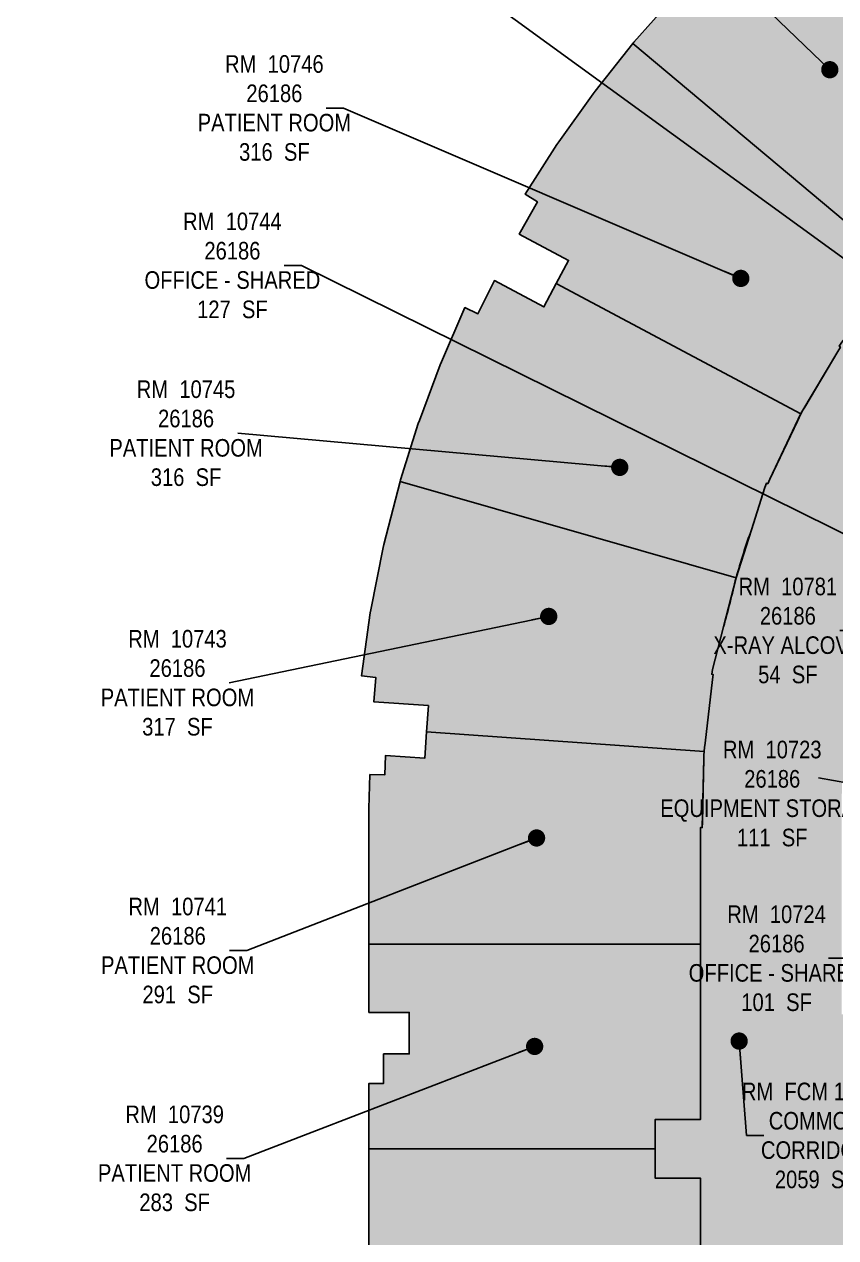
# Model space of a CAD drawing. Header units: inches. Extents: x -331 to 2565, y 2064 to 4565.
# Drawn here: x -315 to 331, y 2961 to 3927 of the extents above; entities that cross this region are included whole.
import ezdxf

# ---------------------------------------------------------------- set-up
doc = ezdxf.new("R2010")
doc.units = ezdxf.units.IN
doc.header["$LTSCALE"] = 96
doc.header["$MEASUREMENT"] = 0
for name, color, linetype in [('0-LABEL', 3, 'Continuous'), ('3-FCM', 190, 'Continuous'), ('3-FCM-PTN', 9, 'Continuous'), ('4-OCC', 6, 'Continuous'), ('4-OCC-PTN', 95, 'Continuous')]:
    doc.layers.add(name, color=color, linetype=linetype)
doc.styles.add('ArialN', font='ARIALN.TTF')
doc.dimstyles.new('AB-220', dxfattribs={"dimscale": 220, "dimtxt": 0.0703125, "dimasz": 0.0625, "dimexe": 0.0625, "dimexo": 0.125, "dimgap": 0.1875, "dimtad": 0, "dimdec": 4, "dimrnd": 0.0625, "dimzin": 0, "dimdsep": 46, "dimlunit": 4, "dimtxsty": 'ArialN', "dimblk": 'ARCHTICK', "dimcen": 0.0625, "dimclrd": 256, "dimclre": 256, "dimclrt": 256, "dimadec": 0, "dimazin": 0, "dimtfac": 1, "dimtdec": 4, "dimtofl": 0, "dimtmove": 2, "dimatfit": 3, "dimldrblk": 'DOT', "dimfxl": 0, "dimfrac": 2, "dimtolj": 1, "dimtzin": 0, "dimlwd": -1, "dimlwe": -1, "dimarcsym": 0})

# ---------------------------------------------------------------- blocks, each defined once
blk = doc.blocks.new('_ArchTick')
at = {"color": 0, "linetype": 'ByBlock', "const_width": 0.15}
blk.add_lwpolyline([(-0.5, -0.5), (0.5, 0.5)], dxfattribs=at)
blk = doc.blocks.new('_Dot')
at = {"lineweight": -2}
blk.add_line((-0.5, 0), (-1, 0), dxfattribs=at)
at = {"const_width": 0.5}
blk.add_lwpolyline([(-0.25, 0, 1), (0.25, 0, 1)], format="xyb", close=True, dxfattribs=at)
blk = doc.blocks.new('tags10')
at = {"layer": '0-LABEL', "char_height": 14, "attachment_point": 5, "style": 'ArialN'}
for s, insert in [('RM  10746\\P26186\\PPATIENT ROOM\\P316  SF', (-115.8749276833951, 3859.8617487217)), ('RM  10744\\P26186\\POFFICE - SHARED\\P127  SF', (-149.2650459070173, 3734.611511801628)), ('RM  10745\\P26186\\PPATIENT ROOM\\P316  SF', (-186.128726288789, 3601.061055679271)), ('RM  10781\\P26186\\PX-RAY ALCOVE\\P54  SF', (292.6703575070896, 3444.051460933688)), ('RM  10743\\P26186\\PPATIENT ROOM\\P317  SF', (-192.9679321205622, 3402.477736614921)), ('RM  10723\\P26186\\PEQUIPMENT STORAGE\\P111  SF', (280.2498346747961, 3314.310499525247)), ('RM  10741\\P26186\\PPATIENT ROOM\\P291  SF', (-192.741314285242, 3189.393886727621)), ('RM  10724\\P26186\\POFFICE - SHARED\\P101  SF', (283.7056649026199, 3183.252034892184)), ('RM  FCM 10771\\PCOMMON\\PCORRIDOR\\P2059  SF', (314.8844474611556, 3042.229241442092)), ('RM  10739\\P26186\\PPATIENT ROOM\\P283  SF', (-195.2210782551447, 3024.015666799931))]:
    blk.add_mtext(s, dxfattribs=dict(at, insert=insert))
at = {"layer": '0-LABEL', "annotation_type": 0, "has_hookline": 1}
for points, hookline_direction, text_width in [([(671.2172598833495, 3588.626304939889), (211.8185362161894, 4196.442592122148), (198.0685362161894, 4196.442592122148)], 1, 116.7366984993179), ([(326.0650423618555, 3890.383212514298), (107.6663262535949, 4099.963738354045), (93.91632625359489, 4099.963738354045)], 1, 119.6398362892224), ([(255.2368994516873, 3724.321528310926), (-60.87492768339507, 3859.8617487217), (-74.62492768339507, 3859.8617487217)], 1, 119.6398362892224), ([(440.9617597586333, 3469.755409569036), (-94.26504590701734, 3734.611511801628), (-108.0150459070173, 3734.611511801628)], 1, 138.1855388813097), ([(158.9324096660966, 3573.9397661859), (-144.878726288789, 3601.061055679271)], 1, 119.6398362892224), ([(102.4304281086273, 3455.327425490099), (-151.7179321205622, 3402.477736614921)], 1, 119.6398362892224), ([(553.6946597315548, 3338.24257473762), (347.6703575070896, 3444.051460933688), (333.9203575070896, 3444.051460933688)], 1, 117.5866302864939), ([(92.73526695655367, 3279.037763606594), (-137.741314285242, 3189.393886727621), (-151.491314285242, 3189.393886727621)], 1, 119.6398362892224), ([(91.20273255686953, 3113.139672647097), (-140.2210782551447, 3024.015666799931), (-153.9710782551447, 3024.015666799931)], 1, 119.6398362892224), ([(253.9092313658937, 3117.411140851565), (259.8844474611556, 3042.229241442092), (273.6344474611556, 3042.229241442092)], 0, 113.4420190995907)]:
    blk.add_leader(points, dimstyle='AB-220', override={"dimfxl": 0.0625}, dxfattribs=dict(at, hookline_direction=hookline_direction, text_width=text_width))
at = {"layer": '0-LABEL', "annotation_type": 0, "has_hookline": 1, "hookline_direction": 1}
for points, text_width in [([(575.1310682788512, 3566.929687255022), (1.647305884558591, 3983.97402302652), (-12.10269411544141, 3983.97402302652)], 122.1418826739427), ([(430.4601499941128, 3307.010100592262), (317.0691901479021, 3326.817244076274)], 176.0886766712142), ([(402.594373824769, 3213.608537868829), (338.7056649026199, 3183.252034892184), (324.9556649026199, 3183.252034892184)], 138.1855388813097)]:
    blk.add_leader(points, dimstyle='AB-220', dxfattribs=dict(at, text_width=text_width))

msp = doc.modelspace()

# ---------------------------------------------------------------- hatches: boundary and pattern name
at = {"layer": '3-FCM-PTN'}
h = msp.add_hatch(color=256, dxfattribs=at)
h.dxf.hatch_style = 1
edge = h.paths.add_edge_path()
edge.add_line((602.5040247763766, 3904.332665512712), (651.6252547525091, 3803.275308447758))
edge.add_line((651.6252547525091, 3803.275308447758), (649.4490937936193, 3802.204900877161))
edge.add_line((649.4490937936193, 3802.204900877161), (639.7265777192274, 3797.291892657838))
edge.add_line((639.7265777192274, 3797.291892657838), (630.1018345234324, 3792.190357012023))
edge.add_line((630.1018345234324, 3792.190357012023), (620.5787506460247, 3786.902369406328))
edge.add_line((620.5787506460247, 3786.902369406328), (615.2640106307799, 3792.217266154075))
edge.add_line((615.2640106307799, 3792.217266154075), (609.3170664344693, 3788.760105606422))
edge.add_line((609.3170664344693, 3788.760105606422), (603.6760221330908, 3785.388073200751))
edge.add_line((603.6760221330908, 3785.388073200751), (591.3215227233211, 3777.731247177928))
edge.add_line((591.3215227233211, 3777.731247177928), (579.1471750116768, 3769.741719578431))
edge.add_line((579.1471750116768, 3769.741719578431), (567.1841536191475, 3761.439110708204))
edge.add_line((567.1841536191475, 3761.439110708204), (544.0070217916314, 3743.862431325311))
edge.add_line((544.0070217916259, 3743.862431325307), (541.5429166419161, 3741.879049307539))
edge.add_line((541.5429166419161, 3741.879049307539), (575.6888061897154, 3707.73315975974))
edge.add_line((575.6888061897154, 3707.73315975974), (613.6638882205087, 3745.708241790534))
edge.add_line((613.6638882205087, 3745.708241790534), (646.1023622015236, 3713.269668597689))
edge.add_line((646.1023622015236, 3713.269668597689), (641.5061681238105, 3708.673474519976))
edge.add_line((641.5061681238105, 3708.673474519976), (644.9533136820952, 3705.226328961691))
edge.add_line((644.9533136820952, 3705.226328961691), (491.2459771216656, 3551.518992401262))
edge.add_line((491.2459771216656, 3551.518992401262), (487.7988315633826, 3554.966137959546))
edge.add_line((487.7988315633826, 3554.966137959546), (483.2026374856709, 3550.369943881836))
edge.add_line((483.2026374856709, 3550.369943881836), (450.7641766864443, 3582.808530256465))
edge.add_line((450.7641766864443, 3582.808530256465), (495.255461378065, 3627.299814948087))
edge.add_line((495.255461378065, 3627.299814948087), (460.5909504805718, 3661.96432584558))
edge.add_line((460.5909504805718, 3661.96432584558), (458.5941987028695, 3659.583013684847))
edge.add_line((458.5941987028695, 3659.583013684847), (456.6668210697596, 3657.215353562864))
edge.add_line((456.6668210697596, 3657.215353562864), (449.1340236952152, 3647.703976591007))
edge.add_line((449.1340236952152, 3647.703976591007), (440.4555298066567, 3636.201850635786))
edge.add_line((440.4555298066567, 3636.201850635786), (431.6519652025271, 3623.877489091785))
edge.add_line((431.6519652025271, 3623.877489091785), (423.1491040170453, 3611.272831745306))
edge.add_line((423.1491040170453, 3611.272831745306), (415.4354704915092, 3599.191732152878))
edge.add_line((415.4354704915092, 3599.191732152878), (407.9911325009013, 3586.802822670104))
edge.add_line((407.9911325009013, 3586.802822670104), (403.8361569103822, 3579.576279180697))
edge.add_line((403.8361569103822, 3579.576279180697), (396.564995162778, 3566.293605423586))
edge.add_line((396.564995162778, 3566.293605423586), (401.8687515059828, 3563.480259721712))
edge.add_line((401.8687515059828, 3563.480259721712), (381.7055275405228, 3521.301984516115))
edge.add_line((381.7055275405228, 3521.301984516115), (382.8485246483115, 3520.813093661846))
edge.add_line((382.8485246483115, 3520.813093661846), (377.03538030854, 3506.691661414785))
edge.add_line((377.03538030854, 3506.691661414785), (371.6103228943284, 3492.416641348872))
edge.add_line((371.6103228943284, 3492.416641348872), (366.5774042770149, 3477.998695435771))
edge.add_line((366.5774042770149, 3477.998695435771), (361.9403840161472, 3463.448593937017))
edge.add_line((361.9403840161472, 3463.448593937017), (357.7027133443826, 3448.777158577055))
edge.add_line((357.7027133443826, 3448.777158577055), (357.7027386122199, 3448.777252212041))
edge.add_line((357.7027386122199, 3448.777252212041), (357.7027386122199, 3402.702172647107))
edge.add_line((357.7027386122199, 3402.702172647107), (376.7830876162034, 3402.702172647107))
edge.add_line((376.7830876162034, 3402.702172647107), (376.7830876162034, 3324.326997853337))
edge.add_line((376.7830876162034, 3324.326997853337), (335.9429671595881, 3324.326997853338))
edge.add_line((335.9429671595881, 3324.326997853338), (335.5820350499584, 3313.122358338976))
edge.add_line((335.5820350499584, 3313.122358338976), (335.4543102198522, 3301.223594723311))
edge.add_line((335.4543102198522, 3301.223594723311), (335.4527264994213, 3138.701997853335))
edge.add_line((335.4527264994213, 3138.701997853335), (394.6824904583409, 3138.701997853335))
edge.add_line((394.6824904583409, 3138.701997853335), (523.7164577719601, 3267.735965166954))
edge.add_line((523.7164577719601, 3267.735965166954), (774.278072964637, 3518.29758035962))
edge.add_line((774.278072964637, 3518.29758035962), (814.7484806771636, 3477.827172647094))
edge.add_line((814.7484806771636, 3477.827172647094), (866.3277386122234, 3477.827172647093))
edge.add_line((866.3277386122234, 3477.827172647093), (866.330688426014, 3359.826417041354))
edge.add_line((866.330688426014, 3359.826417041354), (846.2027386133004, 3359.826451851808))
edge.add_line((846.2027386133004, 3359.826451851808), (846.2027386133004, 3359.576451851783))
edge.add_line((846.2027386133004, 3359.576451851783), (781.7027386122215, 3359.576451851784))
edge.add_line((781.7027386122215, 3359.576451851784), (781.7027386122218, 3350.902154914188))
edge.add_line((781.7027386122218, 3350.902154914188), (776.5777386122218, 3350.902154914188))
edge.add_line((776.5777386122218, 3350.902154914188), (745.8869660369594, 3320.211382338925))
edge.add_line((745.8869660369594, 3320.211382338925), (738.9095547686218, 3327.188793607264))
edge.add_line((738.9095547686218, 3327.188793607264), (642.0364982086817, 3229.962183656739))
edge.add_line((642.0364982086817, 3229.962183656739), (667.4923423313317, 3204.506339534084))
edge.add_line((667.4923423313317, 3204.506339534084), (634.5234886585245, 3171.537485861233))
edge.add_line((634.5234886585245, 3171.537485861233), (609.0676445358531, 3196.993329983914))
edge.add_line((609.0676445358531, 3196.993329983914), (338.077726500537, 2926.356965338114))
edge.add_line((338.077726500537, 2926.356965338114), (338.0777264994535, 2409.077172647095))
edge.add_line((338.0777264994535, 2409.077172647095), (330.5777264994522, 2409.077172647096))
edge.add_line((330.5777264994522, 2409.077172647096), (330.5777265005325, 2291.577132181194))
edge.add_line((330.5777265005325, 2291.577132181194), (253.8277386070636, 2291.577172647149))
edge.add_line((253.8277386070636, 2291.577172647149), (253.8277386071154, 2289.764672647096))
edge.add_line((253.8277386071154, 2289.764672647096), (225.7027264994213, 2289.764672647096))
edge.add_line((225.7027264994213, 2289.764672647096), (225.7027264994213, 2542.639672647097))
edge.add_line((225.7027264994213, 2542.639672647097), (223.0777265004983, 2542.639672647097))
edge.add_line((223.0777265004983, 2542.639672647097), (223.0777264994704, 2682.327172647092))
edge.add_line((223.0777264994704, 2682.327172647092), (187.077726499534, 2682.327172647097))
edge.add_line((187.077726499534, 2682.327172647097), (187.0777264995359, 2728.952172647101))
edge.add_line((187.0777264995359, 2728.952172647101), (223.0777264994817, 2728.952172647098))
edge.add_line((223.0777264994817, 2728.952172647098), (223.077726499479, 3008.327172647094))
edge.add_line((223.077726499479, 3008.327172647094), (187.0777264995668, 3008.327172647097))
edge.add_line((187.0777264995668, 3008.327172647097), (187.0777264995695, 3054.952172647107))
edge.add_line((187.0777264995695, 3054.952172647107), (223.0777264994795, 3054.9521726471))
edge.add_line((223.0777264994795, 3054.9521726471), (223.0776466032103, 3287.326993601382))
edge.add_line((223.0776466032103, 3287.326993601382), (224.544468141855, 3287.326993601382))
edge.add_line((224.544468141855, 3287.326993601382), (224.6862519759984, 3291.314281458261))
edge.add_line((224.6862519759984, 3291.314281458261), (225.8719123193391, 3342.300497336183))
edge.add_line((225.8719123193391, 3342.300497336183), (225.932438828193, 3344.903281231337))
edge.add_line((225.932438828193, 3344.903281231337), (226.3573688154088, 3351.013523857779))
edge.add_line((226.3573688154088, 3351.013523857779), (226.7619641165325, 3354.472189266879))
edge.add_line((226.7619641165325, 3354.472189266879), (232.6875471324493, 3405.126779048275))
edge.add_line((232.6875471324493, 3405.126779048275), (233.1617934519404, 3409.180853171386))
edge.add_line((233.1617934519404, 3409.180853171386), (232.0878963262276, 3409.355844395232))
edge.add_line((232.0878963262276, 3409.355844395232), (232.7040230411266, 3413.108339878361))
edge.add_line((232.7040230411266, 3413.108339878361), (241.5293062719925, 3447.117621714601))
edge.add_line((241.5293062719925, 3447.117621714601), (251.4456130827698, 3486.065791769367))
edge.add_line((251.4456130827698, 3486.065791769367), (263.675526768794, 3524.350545717839))
edge.add_line((263.675526768794, 3524.350545717839), (274.2464004655303, 3557.88006601516))
edge.add_line((274.2464004655303, 3557.88006601516), (275.667859764706, 3561.354042018971))
edge.add_line((275.667859764706, 3561.354042018971), (276.6697727950523, 3560.934053324301))
edge.add_line((276.6697727950523, 3560.934053324301), (278.4274756063305, 3564.647109083169))
edge.add_line((278.4274756063305, 3564.647109083169), (303.0619832205225, 3616.686225011556))
edge.add_line((303.0619832205225, 3616.686225011556), (332.4046514608763, 3666.159681919343))
edge.add_line((332.4046514608763, 3666.159681919343), (334.4840333726579, 3669.665641587521))
edge.add_line((334.4840333726579, 3669.665641587521), (333.5742885864815, 3670.272125066979))
edge.add_line((333.5742885864815, 3670.272125066979), (335.7029632012068, 3673.458591342815))
edge.add_line((335.7029632012068, 3673.458591342815), (357.5820139087291, 3700.959768689689))
edge.add_line((357.5820139087291, 3700.959768689689), (382.4784484445922, 3732.48440521286))
edge.add_line((382.4784484445922, 3732.48440521286), (382.4784484392749, 3732.484405217316))
edge.add_line((382.4784484392749, 3732.484405217316), (384.7153608340723, 3735.150160617087))
edge.add_line((384.7153608340723, 3735.150160617087), (409.2028178424621, 3762.475124457364))
edge.add_line((409.2028178424621, 3762.475124457364), (432.4921338094597, 3788.807930572537))
edge.add_line((432.4921338094597, 3788.807930572537), (435.2745286511859, 3791.469944742001))
edge.add_line((435.2745286511859, 3791.469944742001), (436.0284064209998, 3790.668926464545))
edge.add_line((436.0284064209998, 3790.668926464545), (439.0729188929178, 3793.284649862337))
edge.add_line((439.0729188929178, 3793.284649862337), (477.7564230177282, 3826.519970059768))
edge.add_line((477.7564230177282, 3826.519970059768), (482.7229189537286, 3830.786984810021))
edge.add_line((482.7229189537286, 3830.786984810021), (488.0652075346668, 3834.573436399827))
edge.add_line((488.0652075346668, 3834.573436399827), (533.0819108475287, 3866.479905929569))
edge.add_line((533.0819108475287, 3866.479905929569), (566.8057881168037, 3885.592154569473))
edge.add_arc((898.5018076941212, 3297.124815261373), 675.5117014795458, 116.00070824221501, 119.4082551655201, ccw=False)
edge.add_arc((928.5283238076138, 3235.563265311144), 744.0056143637455, 115.98917934347429, 116.0007082422151, ccw=False)
at = {"layer": '4-OCC-PTN'}
h = msp.add_hatch(color=109, dxfattribs=at)
h.dxf.hatch_style = 1
edge = h.paths.add_edge_path()
edge.add_arc((2382.902130299849, 2004.067643288927), 2643.746782024129, 137.5396455571372, 139.096742784024)
edge.add_line((384.715360835151, 3735.150160617078), (382.4784484460403, 3732.484405213291))
edge.add_line((382.4784484460403, 3732.484405213291), (169.4071657699824, 3911.243673613861))
edge.add_line((169.4071657699824, 3911.243673613861), (170.2571543333762, 3912.204411070831))
edge.add_line((170.2571543333762, 3912.204411070831), (201.4885679080418, 3947.505001255081))
edge.add_line((201.4885679080418, 3947.505001255081), (203.2376154341758, 3949.380618011995))
edge.add_line((203.2376154341758, 3949.380618011995), (236.2726634189049, 3982.997169494097))
edge.add_line((236.2726634189049, 3982.997169494097), (238.1174763191134, 3984.778676075146))
edge.add_line((238.1174763191134, 3984.778676075146), (272.8212463020342, 4016.578666535272))
edge.add_line((272.8212463020342, 4016.578666535272), (274.8021223346225, 4018.302740818423))
edge.add_line((274.8021223346225, 4018.302740818423), (311.1700834731735, 4048.282019815305))
edge.add_line((311.1700834731735, 4048.282019815305), (318.5084721153697, 4038.941701211189))
edge.add_line((318.5084721153697, 4038.941701211189), (317.0806673648831, 4037.826183807275))
edge.add_line((317.0806673648831, 4037.826183807275), (338.3050806992572, 4010.660029268777))
edge.add_line((338.3050806992572, 4010.660029268777), (340.7183684907732, 4012.545486318259))
edge.add_line((340.7183684907732, 4012.545486318259), (482.7229189537286, 3830.786984810021))
edge.add_line((482.7229189537286, 3830.786984810021), (478.1356730581737, 3826.845806532284))
edge.add_line((478.1356730581737, 3826.845806532284), (439.0729188929172, 3793.284649862336))
edge.add_line((439.0729188929172, 3793.284649862336), (436.0284064209993, 3790.668926464544))
edge.add_line((436.0284064209993, 3790.668926464544), (435.2747273739324, 3791.470134866982))
edge.add_line((435.2747273739324, 3791.470134866982), (432.4921338094467, 3788.807930572554))
edge.add_line((432.4921338094467, 3788.807930572554), (432.4921338097955, 3788.807930572923))
h = msp.add_hatch(color=109, dxfattribs=at)
h.dxf.hatch_style = 1
edge = h.paths.add_edge_path()
edge.add_line((357.5820139099372, 3700.959768689854), (335.7029632022857, 3673.458591342806))
edge.add_line((335.7029632022857, 3673.458591342806), (333.5742885875603, 3670.27212506697))
edge.add_line((333.5742885875603, 3670.27212506697), (334.4840333737367, 3669.665641587512))
edge.add_line((334.4840333737367, 3669.665641587512), (332.4046514619549, 3666.159681919334))
edge.add_line((332.4046514619549, 3666.159681919334), (306.1332217857725, 3621.864513077016))
edge.add_line((306.1332217857725, 3621.864513077016), (304.6554656883261, 3619.370413031893))
edge.add_line((304.6554656883261, 3619.370413031893), (303.0503946685089, 3616.661744795937))
edge.add_line((303.0503946685089, 3616.661744795937), (108.4101581105644, 3720.153301370975))
edge.add_line((108.4101581105644, 3720.153301370975), (118.2690555316264, 3738.695204809626))
edge.add_line((118.2690555316264, 3738.695204809626), (78.93909026785727, 3759.60731828729))
edge.add_line((78.93909026785727, 3759.60731828729), (93.38586683217336, 3785.141804287311))
edge.add_line((93.38586683217336, 3785.141804287311), (83.74206500061095, 3791.285609267907))
edge.add_line((83.74206500061095, 3791.285609267907), (108.9224163059753, 3830.810678635338))
edge.add_line((108.9224163059753, 3830.810678635338), (110.3565186507116, 3832.936813848679))
edge.add_line((110.3565186507116, 3832.936813848679), (137.7260597630646, 3871.307332078185))
edge.add_line((137.7260597630646, 3871.307332078185), (139.2694688489884, 3873.355498029202))
edge.add_line((139.2694688489884, 3873.355498029202), (169.4071657699824, 3911.243673613861))
edge.add_line((169.4071657699824, 3911.243673613861), (382.4784484456707, 3732.484405212851))
edge.add_arc((889.2511827071071, 3306.669764225895), 661.9189623131085, 139.9614197209337, 143.43907997303)
h = msp.add_hatch(color=109, dxfattribs=at)
h.dxf.hatch_style = 1
edge = h.paths.add_edge_path()
edge.add_line((278.4274756074091, 3564.64710908316), (276.6697727961308, 3560.934053324292))
edge.add_line((276.6697727961308, 3560.934053324292), (275.6678597657845, 3561.354042018962))
edge.add_line((275.6678597657845, 3561.354042018962), (274.246400466609, 3557.880066015151))
edge.add_line((274.246400466609, 3557.880066015151), (263.6755267698725, 3524.350545717828))
edge.add_arc((897.3503983436347, 3300.829830847917), 671.9414802198035, 160.570357065913, 163.9978898628784)
edge.add_line((251.4456130838483, 3486.065791769358), (-15.9029828793162, 3562.726767752275))
edge.add_line((-15.90298287931622, 3562.726767752275), (-15.46977760861417, 3564.100528349852))
edge.add_line((-15.46977760861417, 3564.100528349852), (-1.344377021767237, 3608.900385151445))
edge.add_line((-1.344377021767237, 3608.900385151445), (-0.5094264279794256, 3611.325247597111))
edge.add_line((-0.5094264279794256, 3611.325247597111), (15.9964786428591, 3655.47211326956))
edge.add_line((15.9964786428591, 3655.47211326956), (16.96884849667941, 3657.876760629385))
edge.add_line((16.96884849667941, 3657.876760629385), (35.76459590293634, 3701.101723114947))
edge.add_line((35.76459590293634, 3701.101723114947), (46.09190101026496, 3696.190319306494))
edge.add_line((46.09190101026496, 3696.190319306494), (59.2211781762708, 3722.523575990097))
edge.add_line((59.2211781762708, 3722.523575990097), (98.5512498947138, 3701.611405909568))
edge.add_line((98.5512498947138, 3701.611405909568), (108.4101581105638, 3720.153301370974))
edge.add_line((108.4101581105638, 3720.153301370974), (303.0501783788593, 3616.661287895303))
edge.add_line((303.0501783788593, 3616.661287895303), (300.2485925176985, 3610.743083492944))
edge.add_line((300.2485925176985, 3610.743083492944), (278.4274756074091, 3564.64710908316))
h = msp.add_hatch(color=109, dxfattribs=at)
h.dxf.hatch_style = 1
edge = h.paths.add_edge_path()
edge.add_line((226.142795299926, 3347.928083227923), (5.242714931346228, 3363.435854566089))
edge.add_line((5.242714931346235, 3363.435854566089), (6.708993715789821, 3384.416788642606))
edge.add_line((6.708993715789821, 3384.416788642606), (-36.83928286905529, 3387.461980789818))
edge.add_line((-36.83928286905529, 3387.461980789818), (-35.21952894113953, 3406.852829503704))
edge.add_line((-35.21952894113953, 3406.852829503704), (-46.58475687659354, 3408.127650574995))
edge.add_line((-46.58475687659354, 3408.127650574995), (-39.56104976768494, 3458.110559592757))
edge.add_line((-39.56104976768494, 3458.110559592757), (-39.1317045756633, 3460.643228350641))
edge.add_line((-39.1317045756633, 3460.643228350641), (-29.33551548928272, 3510.117370830973))
edge.add_line((-29.33551548928272, 3510.117370830973), (-28.76639275495542, 3512.627310204589))
edge.add_line((-28.76639275495542, 3512.627310204589), (-15.90298287931622, 3562.726767752275))
edge.add_line((-15.90298287931622, 3562.726767752275), (251.4456130838483, 3486.065791769358))
edge.add_arc((-543.5496490332719, 3667.737238120441), 815.4887989469647, 344.3037962308068, 347.1278584629557, ccw=False)
edge.add_line((241.5293062730713, 3447.117621714592), (232.704304255411, 3413.110052596313))
edge.add_line((232.704304255411, 3413.110052596313), (232.0878963273063, 3409.355844395231))
edge.add_line((232.0878963273063, 3409.355844395231), (233.1617934530191, 3409.180853171385))
edge.add_line((233.1617934530191, 3409.180853171385), (232.6875471335278, 3405.126779048274))
edge.add_line((232.6875471335278, 3405.126779048274), (226.7619641176117, 3354.472189266879))
edge.add_line((226.7619641176117, 3354.472189266879), (226.3573645244383, 3351.013462140642))
edge.add_line((226.3573645244383, 3351.013462140642), (226.142795299926, 3347.928083227923))
h = msp.add_hatch(color=109, dxfattribs=at)
h.dxf.hatch_style = 1
h.paths.add_polyline_path([(226.142795299926, 3347.928083227923), (225.9324388292716, 3344.903281231337), (225.8719123204176, 3342.300497336183), (224.5935294832035, 3287.326993601382), (223.0777264993906, 3287.326993601382), (223.0777264993814, 3194.639672647099), (-40.67226138681863, 3194.6396726471), (-40.67226138681846, 3299.762839901338), (-40.60283869931341, 3302.376168668438), (-39.86249778235624, 3329.521991490716), (-27.99191164605546, 3329.198248103658), (-27.58529776893017, 3344.635990008586), (3.774862039947355, 3342.456750793139), (5.242714931346202, 3363.435854566089)])
h = msp.add_hatch(color=109, dxfattribs=at)
h.dxf.hatch_style = 1
h.paths.add_polyline_path([(223.0777264993814, 3194.639672647099), (223.077726500558, 3054.9521726471), (187.0777265006483, 3054.952172647107), (187.0777264995681, 3031.639672647094), (-40.6722613868189, 3031.639672647094), (-40.6722613868189, 3032.262839901339), (-40.67226138681881, 3083.762839901338), (-28.9222613891644, 3083.762839901338), (-28.9222613891643, 3107.201997853339), (-8.54726138669999, 3107.201997853339), (-8.54726138669999, 3140.262827791413), (-40.67226138681872, 3140.262827791413), (-40.67226138681858, 3194.6396726471), (223.0777264993906, 3194.639672642827)])
h = msp.add_hatch(color=109, dxfattribs=at)
h.dxf.hatch_style = 1
h.paths.add_polyline_path([(223.0777265004948, 2868.6396726471), (-40.67226138681916, 2868.639672647101), (-40.67226138681889, 3031.639672647094), (187.0777264995681, 3031.639672647094), (187.0777265006456, 3008.327172647097), (223.0777265005578, 3008.327172647093), (223.0777265004984, 2932.077172647091)])

# ---------------------------------------------------------------- linework, layer by layer
at = {"layer": '3-FCM'}
msp.add_lwpolyline([(223.0777264994817, 2728.952172647098), (223.077726499479, 3008.327172647094), (187.0777264995668, 3008.327172647097), (187.0777264995695, 3054.952172647107), (223.0777264994795, 3054.9521726471), (223.0776466032103, 3287.326993601382), (224.544468141855, 3287.326993601382), (224.6862519759984, 3291.314281458261), (225.8719123193391, 3342.300497336183), (225.932438828193, 3344.903281231337), (226.3573688154088, 3351.013523857779), (226.7619641165325, 3354.472189266879), (232.6875471324493, 3405.126779048275), (233.1617934519404, 3409.180853171386), (232.0878963262276, 3409.355844395232), (232.7040230411266, 3413.108339878361), (232.7040230411266, 3413.108339878361), (241.5293062719925, 3447.117621714601), (251.4456130827698, 3486.065791769367), (263.675526768794, 3524.350545717839), (274.2464004655303, 3557.88006601516), (275.667859764706, 3561.354042018971), (276.6697727950523, 3560.934053324301), (278.4274756063305, 3564.647109083169), (303.0619832205225, 3616.686225011556), (332.4046514608763, 3666.159681919343)], dxfattribs=at)
at = {"layer": '4-OCC'}
msp.add_lwpolyline([(432.4921338094467, 3788.807930572554, 0.006794222886576206), (384.715360835151, 3735.150160617078), (382.4784484460403, 3732.484405213291), (169.4071657699824, 3911.243673613861), (170.2571543333762, 3912.204411070831), (201.4885679080418, 3947.505001255081), (203.2376154341758, 3949.380618011995), (236.2726634189049, 3982.997169494097), (238.1174763191134, 3984.778676075146), (272.8212463020342, 4016.578666535272), (274.8021223346225, 4018.302740818423), (311.1700834731735, 4048.282019815305), (318.5084721153697, 4038.941701211189), (317.0806673648831, 4037.826183807275), (338.3050806992572, 4010.660029268777), (340.7183684907732, 4012.545486318259), (482.7229189537286, 3830.786984810021), (478.1356730581737, 3826.845806532284), (439.0729188929172, 3793.284649862336), (436.0284064209993, 3790.668926464544), (435.2747273739324, 3791.470134866982), (432.4921338094467, 3788.807930572554), (432.4921338097955, 3788.807930572923)], format="xyb", dxfattribs=at)
for points in [[(357.5820139099372, 3700.959768689854), (335.7029632022857, 3673.458591342806), (333.5742885875603, 3670.27212506697), (334.4840333737367, 3669.665641587512), (332.4046514619549, 3666.159681919334), (306.1332217857725, 3621.864513077016), (304.6554656883261, 3619.370413031893), (303.0503946685089, 3616.661744795937), (108.4101581105644, 3720.153301370975), (118.2690555316264, 3738.695204809626), (78.93909026785727, 3759.60731828729), (93.38586683217336, 3785.141804287311), (83.74206500061095, 3791.285609267907), (108.9224163059753, 3830.810678635338), (110.3565186507116, 3832.936813848679), (137.7260597630646, 3871.307332078185), (139.2694688489884, 3873.355498029202), (169.4071657699824, 3911.243673613861), (382.4784484456707, 3732.484405212851, 0.0151753201651608), (357.5820139099374, 3700.959768689854)], [(278.4274756074091, 3564.64710908316), (276.6697727961308, 3560.934053324292), (275.6678597657845, 3561.354042018962), (274.246400466609, 3557.880066015151), (263.6755267698725, 3524.350545717828, 0.01495654823376612), (251.4456130838483, 3486.065791769358), (-15.90298287931622, 3562.726767752275), (-15.46977760861417, 3564.100528349852), (-1.344377021767237, 3608.900385151445), (-0.5094264279794256, 3611.325247597111), (15.9964786428591, 3655.47211326956), (16.96884849667941, 3657.876760629385), (35.76459590293634, 3701.101723114947), (46.09190101026496, 3696.190319306494), (59.2211781762708, 3722.523575990097), (98.5512498947138, 3701.611405909568), (108.4101581105638, 3720.153301370974), (303.0501783788593, 3616.661287895303), (300.2485925176985, 3610.743083492944)], [(226.142795299926, 3347.928083227923), (5.242714931346235, 3363.435854566089), (6.708993715789821, 3384.416788642606), (-36.83928286905529, 3387.461980789818), (-35.21952894113953, 3406.852829503704), (-46.58475687659354, 3408.127650574995), (-39.56104976768494, 3458.110559592757), (-39.1317045756633, 3460.643228350641), (-29.33551548928272, 3510.117370830973), (-28.76639275495542, 3512.627310204589), (-15.90298287931622, 3562.726767752275), (251.4456130838483, 3486.065791769358, -0.01232291976422485), (241.5293062730713, 3447.117621714592), (232.704304255411, 3413.110052596313), (232.0878963273063, 3409.355844395231), (233.1617934530191, 3409.180853171385), (232.6875471335278, 3405.126779048274), (226.7619641176117, 3354.472189266879), (226.3573645244383, 3351.013462140642), (226.142795299926, 3347.928083227923)]]:
    msp.add_lwpolyline(points, format="xyb", close=True, dxfattribs=at)
for points in [[(226.142795299926, 3347.928083227923), (225.9324388292716, 3344.903281231337), (225.8719123204176, 3342.300497336183), (224.5935294832035, 3287.326993601382), (223.0777264993906, 3287.326993601382), (223.0777264993814, 3194.639672647099), (-40.67226138681863, 3194.6396726471), (-40.67226138681846, 3299.762839901338), (-40.60283869931341, 3302.376168668438), (-39.86249778235624, 3329.521991490716), (-27.99191164605546, 3329.198248103658), (-27.58529776893017, 3344.635990008586), (3.774862039947355, 3342.456750793139), (5.242714931346202, 3363.435854566089)], [(223.0777264993814, 3194.639672647099), (223.077726500558, 3054.9521726471), (187.0777265006483, 3054.952172647107), (187.0777264995681, 3031.639672647094), (-40.6722613868189, 3031.639672647094), (-40.6722613868189, 3032.262839901339), (-40.67226138681881, 3083.762839901338), (-28.9222613891644, 3083.762839901338), (-28.9222613891643, 3107.201997853339), (-8.54726138669999, 3107.201997853339), (-8.54726138669999, 3140.262827791413), (-40.67226138681872, 3140.262827791413), (-40.67226138681858, 3194.6396726471), (223.0777264993906, 3194.639672642827)], [(223.0777265004948, 2868.6396726471), (-40.67226138681916, 2868.639672647101), (-40.67226138681889, 3031.639672647094), (187.0777264995681, 3031.639672647094), (187.0777265006456, 3008.327172647097), (223.0777265005578, 3008.327172647093), (223.0777265004984, 2932.077172647091)]]:
    msp.add_lwpolyline(points, close=True, dxfattribs=at)

# ---------------------------------------------------------------- block references
at = {"layer": '0-LABEL'}
msp.add_blockref('tags10', (0, 0), dxfattribs=at)

doc.saveas('drawing.dxf')
